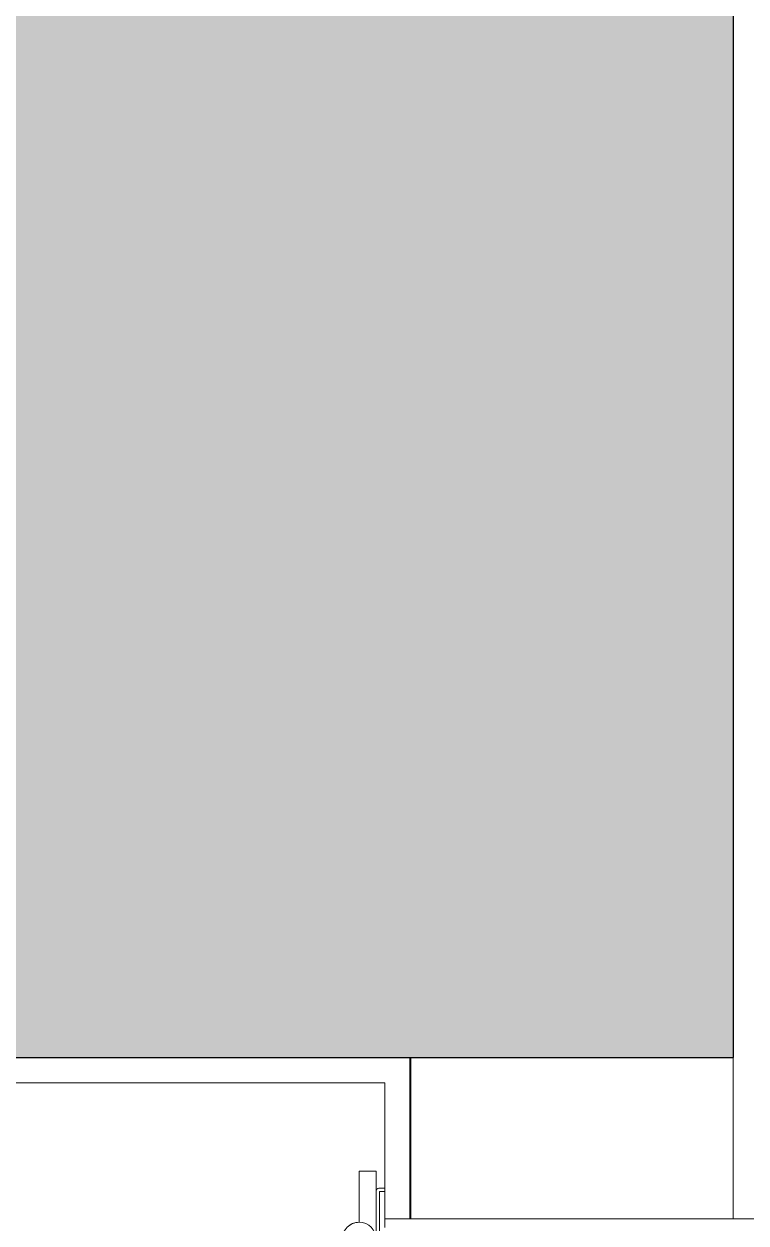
# Model space of a CAD drawing. Extents: x -14.2 to 52.3, y 3.7 to 90.9.
# Drawn here: x 12.93 to 13.355, y 17.271 to 17.976 of the extents above; entities that cross this region are included whole.
import ezdxf

# ---------------------------------------------------------------- set-up
doc = ezdxf.new("R2010")
doc.units = 0
for name, color, linetype, lineweight in [('limpo_PINI-PSG-PE-0102-LAZ-R00$0$A-DETL', 1, 'Continuous', 5), ('limpo_PINI-PSG-PE-0102-LAZ-R00$0$A-DETL-GENF', 1, 'Continuous', 5), ('limpo_PINI-PSG-PE-0102-LAZ-R00$0$A-DOOR', 31, 'Continuous', 5), ('limpo_PINI-PSG-PE-0102-LAZ-R00$0$A-WALL', 1, 'Continuous', 5), ('limpo_PINI-PSG-PE-0102-LAZ-R00$0$A-WALL-FNSH', 1, 'Continuous', 40)]:
    doc.layers.add(name, color=color, linetype=linetype, lineweight=lineweight)
doc.layers.add('limpo_PINI-PSG-PE-0102-LAZ-R00$0$XR_ARQT', color=7, linetype='Continuous')
doc.layers.add('XR_ARQT', color=7, linetype='Continuous')

# ---------------------------------------------------------------- blocks, each defined once
blk = doc.blocks.new('limpo_PINI-PSG-PE-0102-LAZ-R00$0$DAA_002_PCF_FER_ABR_1FO - 0_90x2_10m-2120912-5PPE_008_LAZER__P_A_0_09_')
at = {"layer": 'limpo_PINI-PSG-PE-0102-LAZ-R00$0$A-DETL-GENF'}
for p, q in [((467.98, 124.98), (497.98, 124.98)), ((467.98, 124.98), (497.98, 124.98)), ((497.98, 124.98), (497.98, 115)), ((497.98, 124.98), (497.98, 115)), ((449.5, 115), (486.5, 115)), ((449.5, 115), (486.5, 115)), ((486, 113), (450, 113)), ((486, 113), (450, 113)), ((497.98, 115), (457.32, 115)), ((458.63, 115), (497.98, 115)), ((486, 110), (486, 113)), ((486, 110), (486, 113)), ((488, 113.5), (488, 110)), ((488, 113.5), (488, 110)), ((488, 110), (486, 110)), ((488, 110), (486, 110))]:
    blk.add_line(p, q, dxfattribs=at)
blk.add_circle((457.98, 124.98), 10, dxfattribs=at)
for centre, radius, start, end in [((457.98, 124.98), 10, 359.99862, 90.00138), ((486.5, 113.5), 1.5, 0, 90), ((486.5, 113.5), 1.5, 360, 90)]:
    blk.add_arc(centre, radius, start, end, dxfattribs=at)
at = {"layer": 'limpo_PINI-PSG-PE-0102-LAZ-R00$0$A-DOOR'}
for p, q in [((470, 110), (465, 110)), ((470, -135), (470, 110))]:
    blk.add_line(p, q, dxfattribs=at)
blk = doc.blocks.new('limpo_PINI-PSG-PE-0102-LAZ-R00$0$A$C745163c0')
at = {"layer": 'limpo_PINI-PSG-PE-0102-LAZ-R00$0$A-DETL-GENF'}
blk.add_hatch(color=252, dxfattribs=at).paths.add_polyline_path([(-1214.79, -4240.4), (-735, -4240.4), (-735, -1740.4), (-1235, -1740.4), (-1235, -3990.4), (-4500, -3990.4), (-4500, -1240.4), (-5000, -1240.4), (-5000, -3990.4), (-7375.94, -3990.4), (-7543.99, -3977.28), (-7694.43, -3929.95), (-7830.04, -3850.93), (-7943.57, -3743.26), (-8030.34, -3617.52), (-8089.49, -3469.46), (-8114.53, -3320.4), (-8875.57, 3522.44), (-8899.92, 3763.3), (-8904.08, 3840.96), (-8900.89, 3918.66), (-8864.78, 4126.97), (-8758.37, 4309.66), (-8594.99, 4443.84), (-8223.71, 4625.32), (-7834.73, 4764.89), (-7573, 4836.94), (-7300, 4908.38), (-6554.43, 5083.1), (-6069.83, 5185.35), (-3680, 5695.85), (-3680, 4815), (-5930, 4815), (-5930, 2215), (-3480, 2215), (-3480, 2515), (-5680, 2515), (-5680, 4515), (-3480, 4515), (-3480, 5994.22), (-6362.3, 5379.1), (-6612.93, 5326.16), (-7360.18, 5151.05), (-7643.43, 5076.93), (-7910.04, 4999.66), (-8035.63, 4959.8), (-8155.83, 4918.91), (-8270.06, 4877), (-8378.05, 4833.93), (-8429.06, 4812.16), (-8561.24, 4746.24), (-8692.23, 4677.98), (-8956.09, 4462.14), (-9117.28, 4161.76), (-9151.27, 3822.57), (-9122.61, 3481.55), (-8362.53, -3350.9), (-8324.78, -3555.68), (-8246, -3744.15), (-8128.71, -3913.17), (-7977.76, -4052.38), (-7796.28, -4158.24), (-7597.49, -4221.55), (-7388.98, -4240.4), (-2219.61, -4240.4)])
at = {"layer": 'limpo_PINI-PSG-PE-0102-LAZ-R00$0$A-DETL', "color": 1, "lineweight": 30}
for p, q in [((-735, -4240.4), (-735, -1740.4)), ((-7388.98, -4240.4), (-735, -4240.4))]:
    blk.add_line(p, q, dxfattribs=at)
at = {"layer": 'limpo_PINI-PSG-PE-0102-LAZ-R00$0$A-WALL', "color": 170, "lineweight": 40}
blk.add_line((-925.09, -4240.4), (-925.09, -4335.4), dxfattribs=at)
at = {"layer": 'limpo_PINI-PSG-PE-0102-LAZ-R00$0$A-WALL', "color": 50}
blk.add_line((-735.09, -4335.4), (-735.09, -4240.4), dxfattribs=at)
at = {"layer": 'limpo_PINI-PSG-PE-0102-LAZ-R00$0$A-WALL-FNSH', "lineweight": 5}
for p, q in [((-7389.32, -4255.4), (-940.09, -4255.4)), ((-940.09, -4255.4), (-940.09, -4317.4)), ((-940.09, -4319.4), (-940.09, -4335.4))]:
    blk.add_line(p, q, dxfattribs=at)
at = {"layer": 'limpo_PINI-PSG-PE-0102-LAZ-R00$0$A-DOOR', "rotation": 90}
blk.add_blockref('limpo_PINI-PSG-PE-0102-LAZ-R00$0$DAA_002_PCF_FER_ABR_1FO - 0_90x2_10m-2120912-5PPE_008_LAZER__P_A_0_09_', (-830.09, -4805.4), dxfattribs=at)
blk = doc.blocks.new('limpo_PINI-PSG-PE-0102-LAZ-R00')
at = {"layer": 'limpo_PINI-PSG-PE-0102-LAZ-R00$0$XR_ARQT', "xscale": 0.001000000000038553, "yscale": 0.001000000000038553, "zscale": 0.001000000000038553}
blk.add_blockref('limpo_PINI-PSG-PE-0102-LAZ-R00$0$A$C745163c0', (14.12396, 21.59203), dxfattribs=at)

msp = doc.modelspace()

# ---------------------------------------------------------------- block references
at = {"layer": 'XR_ARQT'}
msp.add_blockref('limpo_PINI-PSG-PE-0102-LAZ-R00', (-0.04177, 0.01702), dxfattribs=at)

doc.saveas('drawing.dxf')
